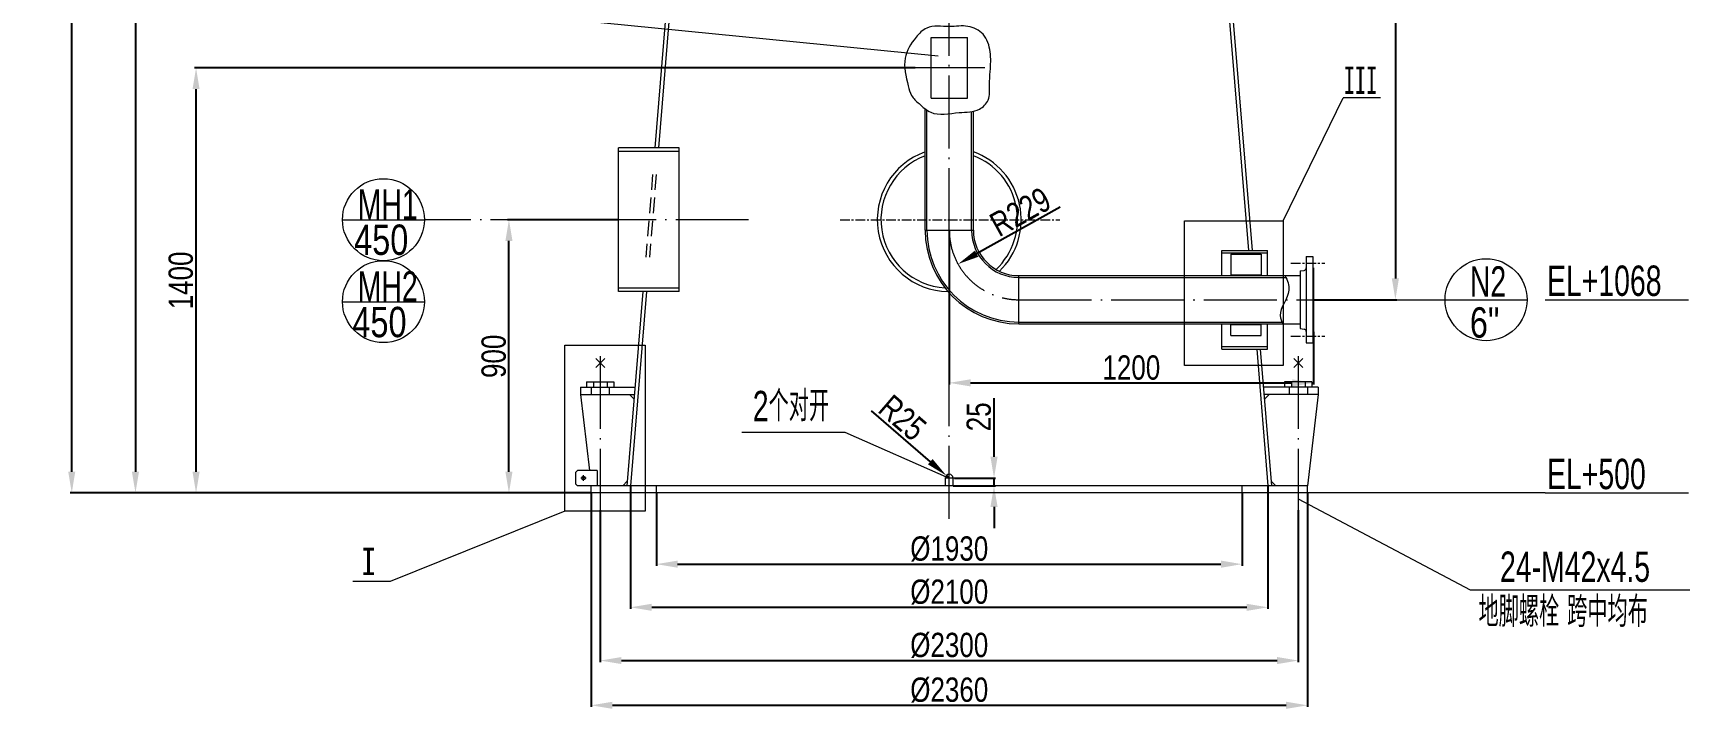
# Model space of a CAD drawing. Header units: millimetres. Extents: x 8160 to 405605, y -30951 to 80400.
# Drawn here: x 33778 to 39237, y 8981 to 11206 of the extents above; entities that cross this region are included whole.
import ezdxf

# ---------------------------------------------------------------- set-up
doc = ezdxf.new("R2010")
doc.units = ezdxf.units.MM
for name, pattern in [('ACAD_ISO04W100', [30.5, 24, -3, 0.5, -3]), ('CENTER', [50.8, 31.75, -6.35, 6.35, -6.35]), ('HIDDEN', [9.525, 6.35, -3.175])]:
    doc.linetypes.add(name, pattern=pattern)
doc.layers.get('Defpoints').update_dxf_attribs({"lineweight": 13})
for name, color, linetype, lineweight in [('bh', 7, 'Continuous', 13), ('CENTER', 1, 'CENTER', 13), ('DIM', 7, 'Continuous', 13), ('HIDDEN', 6, 'HIDDEN', 13), ('narrow', 21, 'Continuous', 13), ('PROFILE', 4, 'Continuous', 15), ('SEE', 2, 'Continuous', 13)]:
    doc.layers.add(name, color=color, linetype=linetype, lineweight=lineweight)
doc.styles.add('HZDX', font='tcc_simp.shx', dxfattribs={"width": 0.8, "height": 80, "bigfont": 'hzdx.shx'})
doc.styles.add('图签', font='SimSun.ttf', dxfattribs={"height": 3})
doc.dimstyles.new('uni', dxfattribs={"dimtxt": 90, "dimasz": 70, "dimexe": 5, "dimexo": 0.625, "dimgap": 10, "dimtad": 1, "dimdec": 0, "dimdsep": 46, "dimtxsty": 'HZDX', "dimcen": 2.5, "dimadec": 0, "dimazin": 0, "dimtfac": 1, "dimtdec": 0, "dimtmove": 0, "dimatfit": 3, "dimfxl": 0, "dimarcsym": 0})

# ---------------------------------------------------------------- blocks, each defined once
blk = doc.blocks.new('*D2')
at = {"layer": 'Defpoints', "color": 0}
for p in [(35616.8, 9691.7), (37976.8, 9691.7), (37976.8, 8992.4)]:
    blk.add_point(p, dxfattribs=at)
at = {"layer": 'DIM', "color": 0, "lineweight": -2}
for p, q in [((35616.8, 9691.1), (35616.8, 8987.4)), ((37976.8, 9691.1), (37976.8, 8987.4)), ((35686.8, 8992.4), (37906.8, 8992.4))]:
    blk.add_line(p, q, dxfattribs=at)
at = {"layer": 'DIM', "color": 0}
for points in [[(35686.8, 9004), (35686.8, 8980.7), (35616.8, 8992.4)], [(37906.8, 9004), (37906.8, 8980.7), (37976.8, 8992.4)]]:
    blk.add_solid(points, dxfattribs=at)
at = {"layer": 'DIM', "color": 0, "insert": (36796.8, 9042.4), "char_height": 80, "attachment_point": 5, "style": 'HZDX'}
blk.add_mtext('%%c2360', dxfattribs=at)
blk = doc.blocks.new('*D3')
at = {"layer": 'Defpoints', "color": 0}
for p in [(35746.8, 9715.7), (37846.8, 9715.7), (37846.8, 9315.1)]:
    blk.add_point(p, dxfattribs=at)
at = {"layer": 'DIM', "color": 0, "lineweight": -2}
for p, q in [((35746.8, 9715.1), (35746.8, 9310.1)), ((37846.8, 9715.1), (37846.8, 9310.1)), ((35816.8, 9315.1), (37776.8, 9315.1))]:
    blk.add_line(p, q, dxfattribs=at)
at = {"layer": 'DIM', "color": 0}
for points in [[(35816.8, 9326.8), (35816.8, 9303.4), (35746.8, 9315.1)], [(37776.8, 9326.8), (37776.8, 9303.4), (37846.8, 9315.1)]]:
    blk.add_solid(points, dxfattribs=at)
at = {"layer": 'DIM', "color": 0, "insert": (36796.8, 9365.1), "char_height": 80, "attachment_point": 5, "style": 'HZDX'}
blk.add_mtext('%%c2100', dxfattribs=at)
blk = doc.blocks.new('*D4')
at = {"layer": 'Defpoints', "color": 0}
for p in [(35646.8, 9635.2), (37946.8, 9635.2), (37946.8, 9139.7)]:
    blk.add_point(p, dxfattribs=at)
at = {"layer": 'DIM', "color": 0, "lineweight": -2}
for p, q in [((35646.8, 9634.6), (35646.8, 9134.7)), ((37946.8, 9634.6), (37946.8, 9134.7)), ((35716.8, 9139.7), (37876.8, 9139.7))]:
    blk.add_line(p, q, dxfattribs=at)
at = {"layer": 'DIM', "color": 0}
for points in [[(35716.8, 9151.4), (35716.8, 9128.1), (35646.8, 9139.7)], [(37876.8, 9151.4), (37876.8, 9128.1), (37946.8, 9139.7)]]:
    blk.add_solid(points, dxfattribs=at)
at = {"layer": 'DIM', "color": 0, "insert": (36796.8, 9189.7), "char_height": 80, "attachment_point": 5, "style": 'HZDX'}
blk.add_mtext('%%c2300', dxfattribs=at)
blk = doc.blocks.new('*D5')
at = {"layer": 'Defpoints', "color": 0}
for p in [(35831.8, 9691.7), (37761.8, 9691.7), (37761.8, 9457.2)]:
    blk.add_point(p, dxfattribs=at)
at = {"layer": 'DIM', "color": 0, "lineweight": -2}
for p, q in [((35831.8, 9691.1), (35831.8, 9452.2)), ((37761.8, 9691.1), (37761.8, 9452.2)), ((35901.8, 9457.2), (37691.8, 9457.2))]:
    blk.add_line(p, q, dxfattribs=at)
at = {"layer": 'DIM', "color": 0}
for points in [[(35901.8, 9468.9), (35901.8, 9445.5), (35831.8, 9457.2)], [(37691.8, 9468.9), (37691.8, 9445.5), (37761.8, 9457.2)]]:
    blk.add_solid(points, dxfattribs=at)
at = {"layer": 'DIM', "color": 0, "insert": (36796.8, 9507.2), "char_height": 80, "attachment_point": 5, "style": 'HZDX'}
blk.add_mtext('%%c1930', dxfattribs=at)
blk = doc.blocks.new('*D6')
at = {"layer": 'Defpoints', "color": 0}
for p in [(35346.1, 10591.7), (35707.1, 10591.7), (35616.8, 9691.7)]:
    blk.add_point(p, dxfattribs=at)
at = {"layer": 'DIM', "color": 0, "lineweight": -2}
for p, q in [((35706.5, 10591.7), (35341.1, 10591.7)), ((35346.1, 9761.7), (35346.1, 10521.7)), ((35616.2, 9691.7), (35341.1, 9691.7))]:
    blk.add_line(p, q, dxfattribs=at)
at = {"layer": 'DIM', "color": 0}
for points in [[(35334.4, 10521.7), (35357.7, 10521.7), (35346.1, 10591.7)], [(35334.4, 9761.7), (35357.7, 9761.7), (35346.1, 9691.7)]]:
    blk.add_solid(points, dxfattribs=at)
at = {"layer": 'DIM', "color": 0, "insert": (35296.1, 10141.7), "char_height": 80, "attachment_point": 5, "rotation": 90, "style": 'HZDX'}
blk.add_mtext('900', dxfattribs=at)
blk = doc.blocks.new('*D7')
at = {"layer": 'Defpoints', "color": 0}
for p in [(37558.8, 13418.1), (37996.8, 10328.1), (38266.7, 10328.1)]:
    blk.add_point(p, dxfattribs=at)
at = {"layer": 'DIM', "color": 0, "lineweight": -2}
for p, q in [((37559.5, 13418.1), (38271.7, 13418.1)), ((38266.7, 13348.1), (38266.7, 10398.1)), ((37997.5, 10328.1), (38271.7, 10328.1))]:
    blk.add_line(p, q, dxfattribs=at)
at = {"layer": 'DIM', "color": 0}
for points in [[(38255, 13348.1), (38278.4, 13348.1), (38266.7, 13418.1)], [(38255, 10398.1), (38278.4, 10398.1), (38266.7, 10328.1)]]:
    blk.add_solid(points, dxfattribs=at)
at = {"layer": 'DIM', "color": 0, "insert": (38216.7, 11873.1), "char_height": 80, "attachment_point": 5, "rotation": 90, "style": 'HZDX'}
blk.add_mtext('3090', dxfattribs=at)
blk = doc.blocks.new('*D8')
at = {"layer": 'Defpoints', "color": 0}
for p in [(36796.8, 10557.1), (37996.8, 10222.6), (37996.8, 10054.3)]:
    blk.add_point(p, dxfattribs=at)
at = {"layer": 'DIM', "color": 0, "lineweight": -2}
for p, q in [((36796.8, 10556.5), (36796.8, 10049.3)), ((37996.8, 10222), (37996.8, 10049.3)), ((36866.8, 10054.3), (37926.8, 10054.3))]:
    blk.add_line(p, q, dxfattribs=at)
at = {"layer": 'DIM', "color": 0}
for points in [[(36866.8, 10066), (36866.8, 10042.7), (36796.8, 10054.3)], [(37926.8, 10066), (37926.8, 10042.7), (37996.8, 10054.3)]]:
    blk.add_solid(points, dxfattribs=at)
at = {"layer": 'DIM', "color": 0, "insert": (37396.8, 10104.3), "char_height": 80, "attachment_point": 5, "style": 'HZDX'}
blk.add_mtext('1200', dxfattribs=at)
blk = doc.blocks.new('*D9')
at = {"layer": 'Defpoints', "color": 0}
for p in [(36813.8, 9740.7), (36944.3, 9740.7), (36809.3, 9715.7)]:
    blk.add_point(p, dxfattribs=at)
at = {"layer": 'DIM', "color": 0, "lineweight": -2}
for p, q in [((36944.3, 9810.7), (36944.3, 10004.3)), ((36814.5, 9740.7), (36949.3, 9740.7)), ((36944.3, 9715.7), (36944.3, 9740.7)), ((36810, 9715.7), (36949.3, 9715.7)), ((36944.3, 9645.7), (36944.3, 9575.7))]:
    blk.add_line(p, q, dxfattribs=at)
at = {"layer": 'DIM', "color": 0}
for points in [[(36932.6, 9810.7), (36956, 9810.7), (36944.3, 9740.7)], [(36932.6, 9645.7), (36956, 9645.7), (36944.3, 9715.7)]]:
    blk.add_solid(points, dxfattribs=at)
at = {"layer": 'DIM', "color": 0, "insert": (36894.3, 9942.5), "char_height": 80, "attachment_point": 5, "rotation": 90, "style": 'HZDX'}
blk.add_mtext('25', dxfattribs=at)
blk = doc.blocks.new('*D10')
at = {"layer": 'Defpoints', "color": 0}
for p in [(36787.4, 9748.9), (36796.8, 9740.7)]:
    blk.add_point(p, dxfattribs=at)
at = {"layer": 'DIM', "color": 0, "lineweight": -2}
for p, q in [((36539.1, 9962.6), (36734.3, 9794.5)), ((36796.8, 9740.7), (36787.4, 9748.9))]:
    blk.add_line(p, q, dxfattribs=at)
at = {"layer": 'DIM', "color": 0}
blk.add_solid([(36741.9, 9803.4), (36726.7, 9785.7), (36787.4, 9748.9)], dxfattribs=at)
at = {"layer": 'DIM', "color": 0, "insert": (36642.8, 9939.3), "char_height": 80, "attachment_point": 5, "rotation": 319.267, "style": 'HZDX'}
blk.add_mtext('R25', dxfattribs=at)
blk = doc.blocks.new('*D16')
at = {"layer": 'Defpoints', "color": 0}
for p in [(36034.8, 13418.1), (34115.5, 9691.7), (35616.8, 9691.7)]:
    blk.add_point(p, dxfattribs=at)
at = {"layer": 'DIM', "color": 0, "lineweight": -2}
for p, q in [((36034.2, 13418.1), (34110.5, 13418.1)), ((34115.5, 13348.1), (34115.5, 9761.7)), ((35616.2, 9691.7), (34110.5, 9691.7))]:
    blk.add_line(p, q, dxfattribs=at)
at = {"layer": 'DIM', "color": 0}
for points in [[(34103.8, 13348.1), (34127.1, 13348.1), (34115.5, 13418.1)], [(34103.8, 9761.7), (34127.1, 9761.7), (34115.5, 9691.7)]]:
    blk.add_solid(points, dxfattribs=at)
at = {"layer": 'DIM', "color": 0, "insert": (34065.5, 11554.9), "char_height": 80, "attachment_point": 5, "rotation": 90, "style": 'HZDX'}
blk.add_mtext('3658', dxfattribs=at)
blk = doc.blocks.new('*D88')
at = {"layer": 'Defpoints', "color": 0}
for p in [(33905.6, 30296), (36033.1, 30296), (35616.8, 9691.7)]:
    blk.add_point(p, dxfattribs=at)
at = {"layer": 'DIM', "color": 0, "lineweight": -2}
for p, q in [((33905.6, 9761.7), (33905.6, 30296)), ((35616.2, 9691.7), (33900.6, 9691.7))]:
    blk.add_line(p, q, dxfattribs=at)
at = {"layer": 'DIM', "color": 0}
blk.add_solid([(33893.9, 9761.7), (33917.2, 9761.7), (33905.6, 9691.7)], dxfattribs=at)
at = {"layer": 'DIM', "color": 0, "insert": (33834.6, 20028.9), "char_height": 80, "attachment_point": 5, "rotation": 90, "style": 'HZDX'}
blk.add_mtext('(41103)', dxfattribs=at)
blk = doc.blocks.new('_None')
blk = doc.blocks.new('*D91')
at = {"layer": 'Defpoints', "color": 0}
for p in [(34315.1, 11091.7), (36685.2, 11091.7), (35616.8, 9691.7)]:
    blk.add_point(p, dxfattribs=at)
at = {"layer": 'DIM', "color": 0, "lineweight": -2}
for p, q in [((36684.6, 11091.7), (34310.1, 11091.7)), ((34315.1, 9761.7), (34315.1, 11021.7)), ((35616.2, 9691.7), (34310.1, 9691.7))]:
    blk.add_line(p, q, dxfattribs=at)
at = {"layer": 'DIM', "color": 0}
for points in [[(34303.5, 11021.7), (34326.8, 11021.7), (34315.1, 11091.7)], [(34303.5, 9761.7), (34326.8, 9761.7), (34315.1, 9691.7)]]:
    blk.add_solid(points, dxfattribs=at)
at = {"layer": 'DIM', "color": 0, "insert": (34265.1, 10391.7), "char_height": 80, "attachment_point": 5, "rotation": 90, "style": 'HZDX'}
blk.add_mtext('1400', dxfattribs=at)
blk = doc.blocks.new('*D95')
at = {"layer": 'Defpoints', "color": 0}
for p in [(37025.8, 10557.1), (36825.8, 10445.6)]:
    blk.add_point(p, dxfattribs=at)
at = {"layer": 'DIM', "color": 0, "lineweight": -2}
blk.add_line((37162.6, 10633.3), (36887, 10479.7), dxfattribs=at)
at = {"layer": 'DIM', "color": 0}
blk.add_solid([(36881.3, 10489.9), (36892.6, 10469.5), (36825.8, 10445.6)], dxfattribs=at)
at = {"layer": 'DIM', "color": 0, "insert": (37031, 10617.2), "char_height": 80, "attachment_point": 5, "rotation": 29.1302, "style": 'HZDX'}
blk.add_mtext('R229', dxfattribs=at)

msp = doc.modelspace()

# ---------------------------------------------------------------- hatches: boundary and pattern name
at = {"layer": 'bh'}
h = msp.add_hatch(dxfattribs=at)
h.set_pattern_fill('ANSI31', angle=45, style=0)
h.set_pattern_definition([(270, (35721.201, 7217.4865), (-3.175, -7e-16), [])])
h.paths.add_polyline_path([(37824.9, 10407.6), (37724.9, 10407.6), (37724.9, 10411.6), (37824.9, 10411.6)])
h = msp.add_hatch(dxfattribs=at)
h.set_pattern_fill('ANSI31', angle=45, style=0)
h.set_pattern_definition([(90, (35721.201, 13438.737), (-3.175, 7e-16), [])])
h.paths.add_polyline_path([(37824.9, 10248.6), (37724.9, 10248.6), (37724.9, 10244.6), (37824.9, 10244.6)])

# ---------------------------------------------------------------- linework, layer by layer
at = {"layer": 'CENTER', "color": 7, "linetype": 'ACAD_ISO04W100', "ltscale": 10}
for p, q in [((36796.8, 9606.4), (36796.8, 30247.2)), ((36914.3, 11091.7), (36685.2, 11091.7)), ((36914.3, 11091.7), (36685.2, 11091.7)), ((36135.7, 10591.7), (35067.5, 10591.7)), ((37025.8, 10328.1), (38430.6, 10328.1)), ((35646.8, 10142.5), (35646.8, 9635.2)), ((37946.8, 10142.5), (37946.8, 9635.2)), ((35600.9, 9740.7), (35582.8, 9740.7)), ((35591.8, 9731.6), (35591.8, 9749.8))]:
    msp.add_line(p, q, dxfattribs=at)
at = {"layer": 'CENTER', "color": 7}
for p, q in [((36437, 10591.7), (37161.2, 10591.7)), ((37922.7, 10448.1), (38034.6, 10448.1)), ((37922.7, 10208.1), (38034.6, 10208.1)), ((36813.8, 9740.7), (36779.9, 9740.7))]:
    msp.add_line(p, q, dxfattribs=at)
at = {"layer": 'CENTER', "color": 7, "linetype": 'ACAD_ISO04W100', "ltscale": 10}
msp.add_arc((37025.8, 10557.1), 229, 180, 270, dxfattribs=at)
at = {"layer": 'HIDDEN', "color": 7, "ltscale": 8}
for p, q in [((35819.4, 10740.2), (35797, 10468.6)), ((35831.4, 10740.2), (35809, 10468.6))]:
    msp.add_line(p, q, dxfattribs=at)
at = {"layer": 'narrow', "color": 7}
msp.add_line((38760.3, 9691.7), (37976.8, 9691.7), dxfattribs=at)
at = {"layer": 'PROFILE', "color": 7}
for p, q in [((36018.6, 13153), (35826.7, 10828.7)), ((36030.5, 13151.4), (35838.7, 10828.7)), ((37565.3, 13126.2), (37782.9, 10490.6)), ((37577.3, 13126.2), (37794.9, 10490.6)), ((36736.8, 11191.7), (36856.8, 11191.7)), ((36736.8, 10991.7), (36736.8, 11191.7)), ((36856.8, 10991.7), (36856.8, 11191.7)), ((36736.8, 10991.7), (36856.8, 10991.7)), ((36717.3, 10557.1), (36717.3, 10956.7)), ((36723.3, 10557.1), (36723.3, 10952.4)), ((36870.3, 10557.1), (36870.3, 10947.6)), ((36876.3, 10557.1), (36876.3, 10948.7)), ((35907.1, 10828.7), (35707.1, 10828.7)), ((35707.1, 10354.7), (35707.1, 10828.7)), ((35907.1, 10816.7), (35707.1, 10816.7)), ((35907.1, 10354.7), (35907.1, 10828.7)), ((36717.3, 10557.1), (36876.3, 10557.1)), ((37694.9, 10490.6), (37844.9, 10490.6)), ((37694.9, 10407.6), (37694.9, 10490.6)), ((37694.9, 10482.6), (37844.9, 10482.6)), ((37844.9, 10407.6), (37844.9, 10490.6)), ((37724.9, 10478.4), (37724.9, 10407.6)), ((37724.9, 10478.4), (37824.9, 10478.4)), ((37824.9, 10478.4), (37824.9, 10407.6)), ((37972.8, 10470.6), (37972.8, 10185.6)), ((37972.8, 10470.6), (37994.8, 10470.6)), ((37994.8, 10470.6), (37994.8, 10185.6)), ((37994.8, 10433.6), (37996.8, 10433.6)), ((37996.8, 10433.6), (37996.8, 10222.6)), ((37025.8, 10407.6), (37952.8, 10407.6)), ((37025.8, 10248.6), (37025.8, 10407.6)), ((37025.8, 10401.6), (37905.8, 10401.6)), ((37952.8, 10423.2), (37965.8, 10424.7)), ((37952.8, 10423.2), (37952.8, 10233.1)), ((35907.1, 10366.7), (35707.1, 10366.7)), ((35907.1, 10354.7), (35707.1, 10354.7)), ((35787.6, 10354.7), (35734.8, 9715.7)), ((35799.6, 10354.7), (35746.8, 9715.7)), ((37025.8, 10254.6), (37893.1, 10254.6)), ((37025.8, 10248.6), (37952.8, 10248.6)), ((37694.9, 10165.6), (37694.9, 10248.6)), ((37724.9, 10210.3), (37724.9, 10248.6)), ((37724.9, 10210.3), (37824.9, 10210.3)), ((37824.9, 10210.3), (37824.9, 10248.6)), ((37844.9, 10165.6), (37844.9, 10248.6)), ((37952.8, 10233.1), (37965.8, 10231.5)), ((37994.8, 10222.6), (37996.8, 10222.6)), ((37694.9, 10173.6), (37844.9, 10173.6)), ((37694.9, 10165.6), (37844.9, 10165.6)), ((37809.7, 10165.6), (37846.8, 9715.7)), ((37821.7, 10165.6), (37858.9, 9715.7)), ((37972.8, 10185.6), (37994.8, 10185.6)), ((35661.7, 10104.4), (35632, 10134.1)), ((35632, 10104.4), (35661.7, 10134.1)), ((37932, 10104.4), (37961.7, 10134.1)), ((37961.7, 10104.4), (37932, 10134.1)), ((35601.8, 10057.7), (35691.8, 10057.7)), ((35601.8, 10057.7), (35601.8, 10039.7)), ((35624.3, 10057.7), (35624.3, 10039.7)), ((35669.3, 10057.7), (35669.3, 10039.7)), ((35691.8, 10057.7), (35691.8, 10039.7)), ((37991.8, 10057.7), (37901.8, 10057.7)), ((37901.8, 10057.7), (37901.8, 10039.7)), ((37924.3, 10057.7), (37924.3, 10039.7)), ((37969.3, 10057.7), (37969.3, 10039.7)), ((37991.8, 10057.7), (37991.8, 10039.7)), ((35581.8, 10039.7), (35761.9, 10039.7)), ((35581.8, 10039.7), (35581.8, 10015.7)), ((35581.8, 10015.7), (35759.6, 10015.7)), ((35581.8, 10015.7), (35611, 9765.7)), ((35616.8, 10039.7), (35616.8, 10015.7)), ((35676.8, 10039.7), (35676.8, 10015.7)), ((35743.3, 10015.7), (35758.3, 10000.7)), ((38011.8, 10039.7), (37831.8, 10039.7)), ((38011.8, 10015.7), (37834.1, 10015.7)), ((37850.4, 10015.7), (37835.4, 10000.7)), ((37916.8, 10039.7), (37916.8, 10015.7)), ((37976.8, 10039.7), (37976.8, 10015.7)), ((38011.8, 10015.7), (37976.8, 9715.7)), ((38011.8, 10039.7), (38011.8, 10015.7)), ((35571.8, 9765.7), (35566.8, 9760.7)), ((35566.8, 9720.7), (35566.8, 9760.7)), ((35571.8, 9715.7), (35566.8, 9720.7)), ((35636.8, 9765.7), (35571.8, 9765.7)), ((35636.8, 9765.7), (35636.8, 9715.7)), ((35721, 9715.7), (35736, 9730.7)), ((36784.3, 9715.7), (36784.3, 9740.7)), ((36809.3, 9715.7), (36809.3, 9740.7)), ((37872.7, 9715.7), (37857.7, 9730.7)), ((35616.8, 9715.7), (35571.8, 9715.7)), ((37976.8, 9715.7), (35616.8, 9715.7)), ((35616.8, 9691.7), (35616.8, 9715.7)), ((37976.8, 9691.7), (35616.8, 9691.7)), ((35831.8, 9691.7), (35831.8, 9715.7)), ((37761.8, 9691.7), (37761.8, 9715.7)), ((37976.8, 9691.7), (37976.8, 9715.7))]:
    msp.add_line(p, q, dxfattribs=at)
msp.add_circle((35591.8, 9740.7), 6, dxfattribs=at)
for centre, radius, start, end in [((36796.8, 10591.7), 237, 109.5995, 269.0714), ((36796.8, 10591.7), 237, 314.2239, 70.4005), ((36796.8, 10591.7), 225, 110.6913, 266.4144), ((36796.8, 10591.7), 225, 313.2204, 69.3087), ((37025.8, 10557.1), 308.5, 180, 270), ((37025.8, 10557.1), 302.5, 180, 270), ((37025.8, 10557.1), 155.5, 180, 270), ((37025.8, 10557.1), 149.5, 180, 270), ((37964.8, 10432.7), 8, 277, 0), ((37964.8, 10223.5), 8, 0, 83), ((36796.8, 9740.7), 12.5, 0, 180)]:
    msp.add_arc(centre, radius, start, end, dxfattribs=at)
at = {"layer": 'SEE', "color": 7}
for p, q in [((34593.7, 11346), (36760.1, 11130.9)), ((37896.9, 10587.4), (38095, 10993.1)), ((38217.6, 10993.1), (38095, 10993.1)), ((34797.5, 10591.7), (35067.5, 10591.7)), ((34797.5, 10321.7), (35067.5, 10321.7)), ((38430.5, 10328.1), (38700.5, 10328.1)), ((38760.3, 10328.1), (39232.5, 10328.1)), ((36113.1, 9892.1), (36452.7, 9892.1)), ((36452.7, 9892.1), (36796.8, 9740.7)), ((37946.8, 9672.4), (38513.4, 9372.2)), ((38760.3, 9691.7), (39232.5, 9691.7)), ((35529.8, 9632.3), (34954.7, 9400.5)), ((34954.7, 9400.5), (34832.1, 9400.5)), ((38513.4, 9372.2), (39237, 9372.2))]:
    msp.add_line(p, q, dxfattribs=at)
for points in [[(37572.1, 10587.4), (37896.9, 10587.4), (37896.9, 10111.4), (37572.1, 10111.4)], [(35529.8, 10179), (35794.4, 10179), (35794.4, 9632.3), (35529.8, 9632.3)]]:
    msp.add_lwpolyline(points, close=True, dxfattribs=at)
for centre in [(34932.5, 10591.7), (34932.5, 10321.7), (38565.5, 10328.1)]:
    msp.add_circle(centre, 135, dxfattribs=at)
msp.add_spline([(36661.9, 11032.2), (36651.4, 11123.8), (36687.3, 11192.5), (36722.4, 11223), (36797.3, 11227.6), (36858.3, 11228.4), (36908, 11202.4), (36931.7, 11144.4), (36931.7, 11080.3), (36929.4, 11035.3), (36924.8, 10985.7), (36896.5, 10955.9), (36829.3, 10944.4), (36735.8, 10945.5), (36697.3, 10973.9), (36672.9, 11000.5), (36661.9, 11032.2)], degree=3, dxfattribs=at)
msp.add_open_spline([(37902.8, 10407.6), (37911.1, 10391.7), (37928.6, 10347.8), (37876.7, 10292.8), (37891.1, 10257.5), (37896.4, 10248.6)], degree=3, knots=[15.934437, 15.934437, 15.934437, 15.934437, 66.526631, 155.231523, 185.644049, 185.644049, 185.644049, 185.644049], dxfattribs=at)

# ---------------------------------------------------------------- texts
for s, height, style, width, p in [('III', 90, '图签', 0.6, (38096.6, 11006.2)), ('MH1', 100, 'HZDX', 0.7, (34847.7, 10591.6)), ('450', 100, 'HZDX', 0.8, (34836, 10475.7)), ('N2', 100, 'HZDX', 0.7, (38512.1, 10338.3)), (' EL+1068', 100, 'HZDX', 0.7, (38740.3, 10340.7)), ('MH2', 100, 'HZDX', 0.7, (34847.7, 10321.6)), ('450', 100, 'HZDX', 0.8, (34830.2, 10204.7)), ('6"', 100, 'HZDX', 0.8, (38512.1, 10203.3)), ('2个对开', 100, 'HZDX', 0.7, (36149.5, 9927.9)), (' EL+500', 100, 'HZDX', 0.7, (38740.3, 9704.3)), ('I', 90, '图签', 0.8, (34859, 9421.2)), ('24-M42x4.5', 100, 'HZDX', 0.7, (38611.6, 9398.9)), ('地脚螺栓 跨中均布', 100, 'HZDX', 0.7, (38540.6, 9250.7))]:
    msp.add_text(s, height=height, dxfattribs=dict(at, style=style, width=width)).set_placement(p)

# ---------------------------------------------------------------- dimensions: what is measured, and where the dimension line sits
at = {"layer": 'DIM', "color": 7}
dim = msp.add_linear_dim(base=(33905.6, 30296), p1=(35616.8, 9691.7), p2=(36033.1, 30296), angle=90, text='(41103)', dimstyle='uni', override={"dimblk2": 'None', "dimsah": 1, "dimse2": 1}, dxfattribs=at)
dim.commit()
dim.dimension.update_dxf_attribs({"geometry": '*D88', "text_midpoint": (33834.6, 20028.9)})
for base, p1, p2, text, picture, middle in [((34115.5, 9691.7), (36034.8, 13418.1), (35616.8, 9691.7), '3658', '*D16', (34065.5, 11554.9)), ((38266.7, 10328.1), (37558.8, 13418.1), (37996.8, 10328.1), '3090', '*D7', (38216.7, 11873.1)), ((34315.1, 11091.7), (35616.8, 9691.7), (36685.2, 11091.7), '1400', '*D91', (34265.1, 10391.7)), ((35346.1, 10591.7), (35616.8, 9691.7), (35707.1, 10591.7), '900', '*D6', (35296.1, 10141.7)), ((36944.3, 9740.7), (36809.3, 9715.7), (36813.8, 9740.7), '25', '*D9', (36894.3, 9942.5))]:
    dim = msp.add_linear_dim(base=base, p1=p1, p2=p2, angle=90, text=text, dimstyle='uni', dxfattribs=at)
    dim.commit()
    dim.dimension.update_dxf_attribs({"geometry": picture, "text_midpoint": middle})
dim = msp.add_radius_dim(center=(37025.8, 10557.1), mpoint=(36825.8, 10445.6), text='R229', dimstyle='uni', dxfattribs=at)
dim.commit()
dim.dimension.update_dxf_attribs({"geometry": '*D95', "text_midpoint": (37055.3, 10573.5), "dimtype": 164})
for base, p1, p2, text, picture, middle in [((37996.8, 10054.3), (36796.8, 10557.1), (37996.8, 10222.6), '1200', '*D8', (37396.8, 10054.3)), ((37976.8, 8992.4), (35616.8, 9691.7), (37976.8, 9691.7), '%%c2360', '*D2', (36796.8, 8992.4)), ((37846.8, 9315.1), (35746.8, 9715.7), (37846.8, 9715.7), '%%c2100', '*D3', (36796.8, 9315.1))]:
    dim = msp.add_linear_dim(base=base, p1=p1, p2=p2, text=text, dimstyle='uni', dxfattribs=at)
    dim.commit()
    dim.dimension.update_dxf_attribs({"geometry": picture, "text_midpoint": middle, "dimtype": 160})
dim = msp.add_radius_dim(center=(36796.8, 9740.7), mpoint=(36787.4, 9748.9), text='R25', dimstyle='uni', dxfattribs=at)
dim.commit()
dim.dimension.update_dxf_attribs({"geometry": '*D10', "text_midpoint": (36642.8, 9939.3)})
for base, p1, p2, text, picture, middle in [((37761.8, 9457.2), (35831.8, 9691.7), (37761.8, 9691.7), '%%c1930', '*D5', (36796.8, 9507.2)), ((37946.8, 9139.7), (35646.8, 9635.2), (37946.8, 9635.2), '%%c2300', '*D4', (36796.8, 9189.7))]:
    dim = msp.add_linear_dim(base=base, p1=p1, p2=p2, text=text, dimstyle='uni', dxfattribs=at)
    dim.commit()
    dim.dimension.update_dxf_attribs({"geometry": picture, "text_midpoint": middle})

doc.saveas('drawing.dxf')
